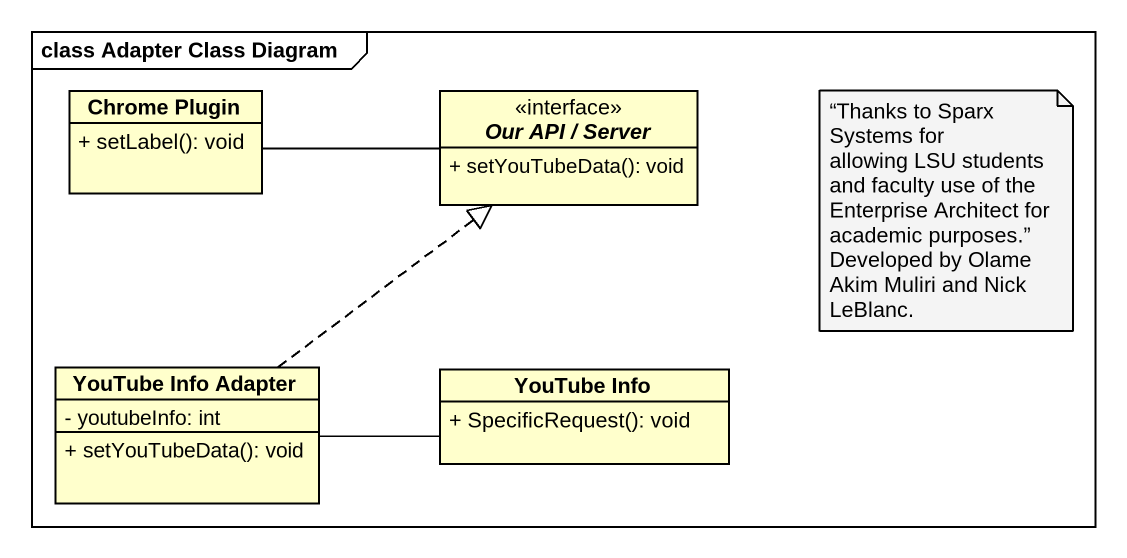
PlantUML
@startuml
mainframe class Adapter Class Diagram
hide circle
hide empty members
skinparam classAttributeIconSize 0
class "Chrome Plugin" as Chrome_Plugin {
  + setLabel(): void
}
interface "Our API / Server" as Our_API_Server {
  + setYouTubeData(): void
}
class "YouTube Info Adapter" as YouTube_Info_Adapter {
  - youtubeInfo: int
  + setYouTubeData(): void
}
class "YouTube Info" as YouTube_Info {
  + SpecificRequest(): void
}
Chrome_Plugin -right- Our_API_Server
YouTube_Info_Adapter .up.|> Our_API_Server
YouTube_Info_Adapter -right- YouTube_Info
note as N1
  “Thanks to Sparx Systems for
  allowing LSU students and faculty use of the Enterprise Architect for academic purposes.”
  Developed by Olame Akim Muliri and Nick LeBlanc.
end note
@enduml
